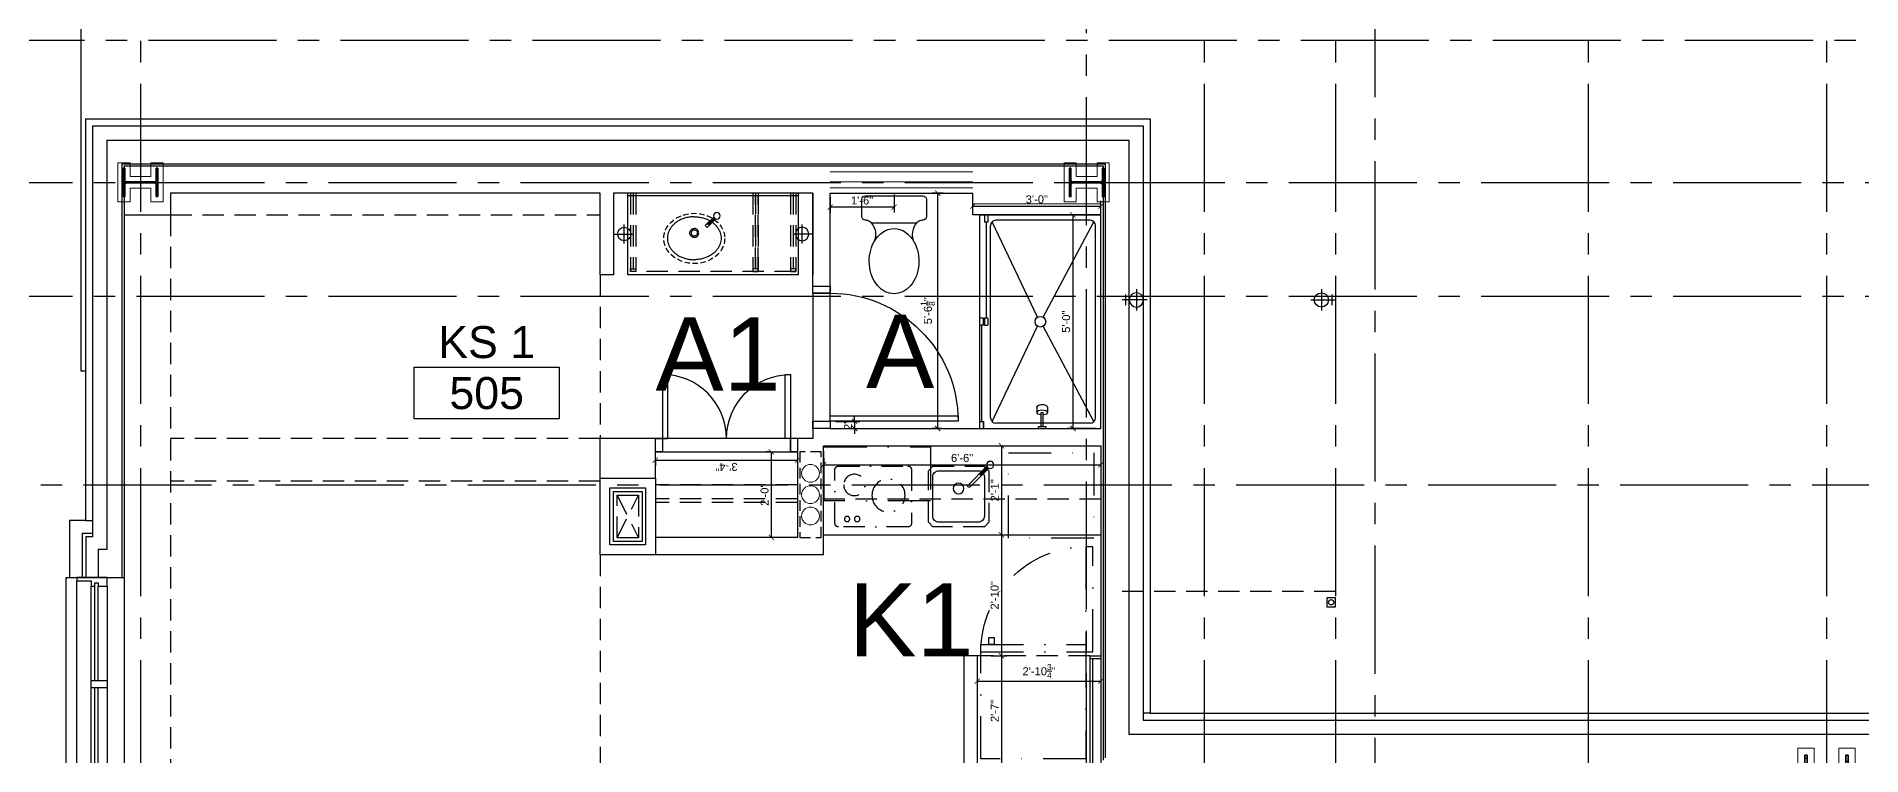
# Model space of a CAD drawing. Header units: inches. Extents: x 30000 to 34048, y 0 to 3165.
# Drawn here: x 30323 to 30836, y 1455 to 1657 of the extents above; entities that cross this region are included whole.
import ezdxf
from ezdxf.enums import TextEntityAlignment as Align

# ---------------------------------------------------------------- set-up
doc = ezdxf.new("R2010")
doc.units = ezdxf.units.IN
doc.header["$LTSCALE"] = 48
doc.header["$MEASUREMENT"] = 0
for name, pattern in [('CENTER2', [1.125, 0.75, -0.125, 0.125, -0.125]), ('DASHDOT2', [0.5, 0.25, -0.125, 0, -0.125]), ('HIDDEN', [0.375, 0.25, -0.125]), ('HIDDEN2', [0.1875, 0.125, -0.0625])]:
    doc.linetypes.add(name, pattern=pattern)
for name, color, linetype in [('_0_Objects', 8, 'Continuous'), ('A-Door', 8, 'Continuous'), ('A-Door-Head', 8, 'Continuous'), ('A-Eqpm', 8, 'Continuous'), ('A-Eqpm-NIC', 8, 'DASHDOT2'), ('A-Flor-Case', 8, 'Continuous'), ('A-Flor-Case-Hidden', 8, 'HIDDEN2'), ('A-Flor-Outline', 8, 'Continuous'), ('A-Flor-Ovhd', 8, 'HIDDEN2'), ('A-Flor-Pfix', 8, 'Continuous'), ('A-Flor-Soffit', 8, 'HIDDEN2'), ('A-Flor-Wall Mtd Fixture', 8, 'Continuous'), ('A-Glaz', 8, 'Continuous'), ('A-Glaz-Sill', 8, 'Continuous'), ('A-Grid(3-32)', 8, 'CENTER2'), ('A-HVAC', 8, 'HIDDEN2'), ('A-Roof-Below', 8, 'Continuous'), ('A-Tag-Rm(3-32)', 8, 'Continuous'), ('A-Wall-Full', 8, 'Continuous'), ('A-Wall-Hatch', 8, 'Continuous')]:
    doc.layers.add(name, color=color, linetype=linetype)
for name, color, linetype, lineweight in [('A-Detl-Hatch', 8, 'Continuous', 18), ('S-Detl-Hatch', 8, 'Continuous', 18), ('S-Detl-Wide', 8, 'Continuous', 35)]:
    doc.layers.add(name, color=color, linetype=linetype, lineweight=lineweight)
doc.layers.add('G-Anno-Nplt', color=8, linetype='Continuous', lineweight=18, plot=False)
doc.layers.add('G-Anno-View', color=8, linetype='Continuous', lineweight=18, plot=False)
doc.styles.add('G1DIM', font='arial.ttf')
doc.styles.get("Standard").update_dxf_attribs({"font": 'arial.ttf'})
doc.dimstyles.new('Aec-Arch-I-96', dxfattribs={"dimscale": 96, "dimtxt": 0.09375, "dimasz": 0.0625, "dimexe": 0.0625, "dimexo": 0.0625, "dimgap": 0.03125, "dimtad": 1, "dimdec": 3, "dimzin": 3, "dimdsep": 46, "dimlunit": 4, "dimtxsty": 'G1DIM', "dimblk": 'ARCHTICK', "dimcen": 0.09375, "dimclrd": 256, "dimclre": 256, "dimclrt": 256, "dimazin": 2, "dimtfac": 0.75, "dimtdec": 3, "dimtix": 1, "dimtmove": 2, "dimatfit": 2, "dimldrblk": 'OPEN90', "dimfxl": 0.0625, "dimtolj": 1, "dimtzin": 0, "dimarcsym": 0})

# ---------------------------------------------------------------- blocks, each defined once
blk = doc.blocks.new('EXTERIOR WINDOW')
at = {"layer": 'A-Glaz'}
for p, q in [((3829.83, -10349.67), (3856.33, -10349.67)), ((3829.83, -10350.67), (3856.33, -10350.67)), ((3829.83, -10351.67), (3884.83, -10351.67)), ((3858.33, -10349.67), (3884.83, -10349.67)), ((3858.33, -10350.67), (3884.83, -10350.67))]:
    blk.add_line(p, q, dxfattribs=at)
for points in [[(3829.83, -10349.67), (3829.83, -10347.17), (3827.33, -10347.17), (3827.33, -10355.67), (3828.33, -10355.67), (3828.33, -10351.67), (3829.83, -10351.67), (3829.83, -10350.67), (3828.83, -10350.67), (3828.83, -10349.67), (3829.83, -10349.67)], [(3884.83, -10349.67), (3884.83, -10347.17), (3887.33, -10347.17), (3887.33, -10355.67), (3886.33, -10355.67), (3886.33, -10351.67), (3884.83, -10351.67), (3884.83, -10350.67), (3885.83, -10350.67), (3885.83, -10349.67), (3884.83, -10349.67)]]:
    blk.add_lwpolyline(points, dxfattribs=at)
blk.add_lwpolyline([(3858.33, -10347.17), (3856.33, -10347.17), (3856.33, -10351.67), (3858.33, -10351.67)], close=True, dxfattribs=at)
at = {"layer": 'A-Glaz-Sill'}
for p, q in [((3887.33, -10342.42), (3827.33, -10342.42)), ((3884.83, -10347.17), (3829.83, -10347.17)), ((3828.33, -10355.67), (3886.33, -10355.67))]:
    blk.add_line(p, q, dxfattribs=at)
blk.add_lwpolyline([(3827.33, -10355.67), (3827.33, -10358.67), (3887.33, -10358.67), (3887.33, -10355.67)], dxfattribs=at)
blk = doc.blocks.new('5th FLOOR CORE & SHELL')
at = {"layer": 'A-Roof-Below'}
blk.add_lwpolyline([(8321, -14478.75), (8319.87, -14478.75), (8319.87, -14122.13), (8689.5, -14122.13), (8689.5, -14352.12), (8965.12, -14352.12), (8965.12, -14574.87)], dxfattribs=at)
at = {"layer": 'A-Wall-Full'}
for p, q in [((8321, -14407.88), (8321, -14520.75)), ((8321, -14407.88), (8620.38, -14407.88)), ((8620.38, -14407.88), (8620.38, -14574.87)), ((8331.87, -14421.13), (8331.87, -14536.75)), ((8331.87, -14421.13), (8607.13, -14421.13)), ((8607.13, -14421.13), (8607.13, -14588.12)), ((8316.5, -14520.75), (8316.5, -14536.75)), ((8321, -14520.75), (8316.5, -14520.75)), ((8316.5, -14536.75), (8331.87, -14536.75)), ((8620.38, -14574.87), (9005.12, -14574.87))]:
    blk.add_line(p, q, dxfattribs=at)
at = {"layer": 'A-Wall-Hatch'}
for p, q in [((8323, -14409.88), (8323, -14525.38)), ((8323, -14409.88), (8618.38, -14409.88)), ((8618.38, -14409.88), (8618.38, -14576.87)), ((8327, -14413.88), (8327, -14528.88)), ((8327, -14413.88), (8614.38, -14413.88)), ((8614.38, -14413.88), (8614.38, -14580.87)), ((8331.25, -14420.5), (8331.25, -14536.75)), ((8331.25, -14420.5), (8607.75, -14420.5)), ((8607.75, -14420.5), (8607.75, -14587.5)), ((8320.12, -14524.38), (8320.12, -14536.75)), ((8323, -14524.38), (8320.12, -14524.38)), ((8321, -14520.75), (8323.02, -14520.75)), ((8321.12, -14525.38), (8321.12, -14536.75)), ((8323, -14525.38), (8321.12, -14525.38)), ((8324.62, -14528.88), (8324.62, -14536.75)), ((8327, -14528.88), (8324.62, -14528.88)), ((8620.38, -14574.87), (8618.38, -14574.87)), ((9005.12, -14580.87), (8614.38, -14580.87)), ((8618.38, -14576.87), (9005.12, -14576.87))]:
    blk.add_line(p, q, dxfattribs=at)
at = {"xscale": -1, "rotation": 270}
blk.add_blockref('EXTERIOR WINDOW', (18674.3, -18424.08), dxfattribs=at)
blk = doc.blocks.new('*U9')
at = {"layer": 'A-Detl-Hatch'}
h = blk.add_hatch(dxfattribs=at)
h.set_pattern_fill('ANSI32', color=256, scale=6, style=0)
h.set_pattern_definition([(45, (0, -4.865), (-1.591, 1.591), []), (45, (1.0607, -4.865), (-1.591, 1.591), [])])
edge = h.paths.add_edge_path()
edge.add_line((3.98, -9.73), (3.98, -9.295))
edge.add_line((3.98, -9.295), (0.645, -9.295))
edge.add_arc((0.645, -8.795), 0.5, 180, 270, ccw=False)
edge.add_line((0.145, -8.795), (0.145, -0.935))
edge.add_arc((0.645, -0.935), 0.5, 90, 180, ccw=False)
edge.add_line((0.645, -0.435), (3.98, -0.435))
edge.add_line((3.98, -0.435), (3.98, 0))
edge.add_line((3.98, 0), (-3.98, 0))
edge.add_line((-3.98, 0), (-3.98, -0.435))
edge.add_line((-3.98, -0.435), (-0.645, -0.435))
edge.add_arc((-0.645, -0.935), 0.5, 0, 90, ccw=False)
edge.add_line((-0.145, -0.935), (-0.145, -8.795))
edge.add_arc((-0.645, -8.795), 0.5, -90, 0, ccw=False)
edge.add_line((-0.645, -9.295), (-3.98, -9.295))
edge.add_line((-3.98, -9.295), (-3.98, -9.73))
edge.add_line((-3.98, -9.73), (3.98, -9.73))
at = {"linetype": 'ByBlock'}
blk.add_lwpolyline([(3.98, -9.73), (3.98, -9.295), (0.645, -9.295, -0.4142136), (0.145, -8.795), (0.145, -0.935, -0.4142136), (0.645, -0.435), (3.98, -0.435), (3.98, 0), (-3.98, 0), (-3.98, -0.435), (-0.645, -0.435, -0.4142136), (-0.145, -0.935), (-0.145, -8.795, -0.4142136), (-0.645, -9.295), (-3.98, -9.295), (-3.98, -9.73)], format="xyb", close=True, dxfattribs=at)
blk = doc.blocks.new('W10X33')
at = {"layer": 'S-Detl-Hatch'}
blk.add_lwpolyline([(13773.28, -7309.78), (13773.28, -7306.34), (13769.45, -7306.34), (13769.45, -7300.48), (13773.28, -7300.48), (13773.28, -7297.05), (13762.32, -7297.05), (13762.32, -7300.48), (13766.16, -7300.48), (13766.16, -7306.34), (13762.32, -7306.34), (13762.32, -7309.78)], close=True, dxfattribs=at)
at = {"layer": 'S-Detl-Wide'}
blk.add_blockref('*U9', (13767.8, -7298.55), dxfattribs=at)
blk = doc.blocks.new('*U10')
at = {"layer": 'A-Detl-Hatch'}
h = blk.add_hatch(dxfattribs=at)
h.set_pattern_fill('ANSI32', color=256, scale=6, style=0)
h.set_pattern_definition([(45, (0, -6.06), (-1.591, 1.591), []), (45, (1.0607, -6.06), (-1.591, 1.591), [])])
edge = h.paths.add_edge_path()
edge.add_line((6, -12.12), (6, -11.515))
edge.add_line((6, -11.515), (0.795, -11.515))
edge.add_arc((0.795, -10.915), 0.6, 180, 270, ccw=False)
edge.add_line((0.195, -10.915), (0.195, -1.205))
edge.add_arc((0.795, -1.205), 0.6, 90, 180, ccw=False)
edge.add_line((0.795, -0.605), (6, -0.605))
edge.add_line((6, -0.605), (6, 0))
edge.add_line((6, 0), (-6, 0))
edge.add_line((-6, 0), (-6, -0.605))
edge.add_line((-6, -0.605), (-0.795, -0.605))
edge.add_arc((-0.795, -1.205), 0.6, 0, 90, ccw=False)
edge.add_line((-0.195, -1.205), (-0.195, -10.915))
edge.add_arc((-0.795, -10.915), 0.6, 270, 360, ccw=False)
edge.add_line((-0.795, -11.515), (-6, -11.515))
edge.add_line((-6, -11.515), (-6, -12.12))
edge.add_line((-6, -12.12), (6, -12.12))
at = {"linetype": 'ByBlock'}
blk.add_lwpolyline([(6, -12.12), (6, -11.515), (0.795, -11.515, -0.4142136), (0.195, -10.915), (0.195, -1.205, -0.4142136), (0.795, -0.605), (6, -0.605), (6, 0), (-6, 0), (-6, -0.605), (-0.795, -0.605, -0.4142136), (-0.195, -1.205), (-0.195, -10.915, -0.4142136), (-0.795, -11.515), (-6, -11.515), (-6, -12.12)], format="xyb", close=True, dxfattribs=at)
blk = doc.blocks.new('W12X65')
at = {"layer": 'S-Detl-Hatch'}
blk.add_lwpolyline([(13860.59, -7310.28), (13860.59, -7305.67), (13854.79, -7305.67), (13854.79, -7298.76), (13860.59, -7298.76), (13860.59, -7294.16), (13844.59, -7294.16), (13844.59, -7298.76), (13850.4, -7298.76), (13850.4, -7305.67), (13844.59, -7305.67), (13844.59, -7310.28)], close=True, dxfattribs=at)
at = {"layer": 'S-Detl-Wide'}
blk.add_blockref('*U10', (13852.59, -7296.16), dxfattribs=at)
blk = doc.blocks.new('5TH FLOOR - STRUCTURAL GRID')
at = {"layer": 'A-Grid(3-32)'}
for p, q in [((8336.5, -13426.01), (8336.5, -15409.77)), ((8602.5, -15409.77), (8602.5, -13426.01)), ((8635.5, -13426.01), (8635.5, -15409.77)), ((8672.5, -13426.01), (8672.5, -15409.77)), ((8743.5, -13426.01), (8743.5, -15409.77)), ((8810.5, -13426.01), (8810.5, -15409.77)), ((8683.5, -13447.81), (8683.5, -15387.97)), ((8122.72, -14385.75), (11876.28, -14385.75)), ((8119.38, -14425.75), (11879.61, -14425.75)), ((8119.38, -14457.75), (11879.61, -14457.75)), ((8104.5, -14510.75), (11894.5, -14510.75))]:
    blk.add_line(p, q, dxfattribs=at)
at = {"rotation": 90}
for name, p in [('W10X33', (1033.09, -28193.55)), ('W10X33', (1299.09, -28193.55)), ('W12X65', (1508.28, -28445.34))]:
    blk.add_blockref(name, p, dxfattribs=at)
blk = doc.blocks.new('Rm Tag')
blk.add_lwpolyline([(-0.2124, 0.0759), (0.2124, 0.0759), (0.2124, -0.0759), (-0.2124, -0.0759)], close=True)
for p in [(0, 0.2858), (0, 0.1493), (0, 0)]:
    blk.add_attdef('XXX', text='', height=0.0938).set_placement(p, align=Align.MIDDLE_CENTER)
blk = doc.blocks.new('Plumbing Chase')
at = {"layer": 'A-Flor-Outline', "linetype": 'HIDDEN2', "ltscale": 0.5}
blk.add_lwpolyline([(0.625, 0), (6.625, 0), (6.625, 24), (0.625, 24)], close=True, dxfattribs=at)
at = {"layer": 'G-Anno-Nplt'}
for centre in [(3.625, 18), (3.625, 12), (3.625, 6)]:
    blk.add_circle(centre, 2.5, dxfattribs=at)
blk = doc.blocks.new('18in door')
blk.add_lwpolyline([(0, 0), (1.5, 0), (1.5, 18), (0, 18)], close=True)
blk.add_arc((0, 0), 18, 0, 90)
blk = doc.blocks.new('Single 12x6 HVAC Shaft')
at = {"layer": 'A-Flor-Outline'}
blk.add_lwpolyline([(3.75, 17.75), (11.75, 17.75), (11.75, 3.75), (3.75, 3.75)], close=True, dxfattribs=at)
at = {"layer": 'A-HVAC'}
for p, q in [((4.75, 16.75), (10.75, 4.75)), ((4.75, 4.75), (10.75, 16.75))]:
    blk.add_line(p, q, dxfattribs=at)
blk.add_lwpolyline([(4.75, 16.75), (10.75, 16.75), (10.75, 4.75), (4.75, 4.75)], close=True, dxfattribs=at)
at = {"layer": 'A-Wall-Full'}
for points in [[(0, 21.5), (15.5, 21.5), (15.5, 0), (0, 0)], [(2.75, 18.75), (12.75, 18.75), (12.75, 2.75), (2.75, 2.75)]]:
    blk.add_lwpolyline(points, close=True, dxfattribs=at)
blk = doc.blocks.new('wall sconce')
for p, q in [((-1, 0), (4.625, 0)), ((2, -2.625), (2, 2.625))]:
    blk.add_line(p, q)
blk.add_circle((2, 0), 1.875)
blk = doc.blocks.new('sink1915rear')
for p, q in [((-6, -4.54), (-3.61, -6.94)), ((-5.78, -4.41), (-3.96, -6.23)), ((-5.6, -4.24), (-3.78, -6.05)), ((-5.47, -4.01), (-3.08, -6.41)), ((-3.96, -6.23), (-3.78, -6.05)), ((-3.61, -6.94), (-3.08, -6.41))]:
    blk.add_line(p, q)
blk.add_circle((-6.35, -3.67), 0.938)
for points, knots in [([(0, -3.91), (-0.41, -3.93), (-1.23, -3.96), (-2.41, -4.2), (-3.48, -4.57), (-4.13, -4.89), (-4.43, -5.06)], [0, 0, 0, 0, 1.238365, 2.448444, 3.606048, 4.621257, 4.621257, 4.621257, 4.621257]), ([(-5.07, -5.48), (-5.16, -5.54), (-5.5, -5.8), (-6.03, -6.29), (-6.6, -6.99), (-7.03, -7.71), (-7.32, -8.45), (-7.5, -9.2), (-7.56, -9.95), (-7.5, -10.7), (-7.32, -11.45), (-7.03, -12.19), (-6.6, -12.91), (-6.03, -13.61), (-5.33, -14.26), (-4.48, -14.84), (-3.5, -15.33), (-2.41, -15.7), (-1.23, -15.95), (-0.41, -15.98), (0, -15.99)], [5.387657, 5.387657, 5.387657, 5.387657, 5.72094, 6.671915, 7.55893, 8.391939, 9.182354, 9.943851, 10.690053, 11.436458, 12.198524, 12.989815, 13.823917, 14.712127, 15.664288, 16.687236, 17.780855, 18.938437, 20.147416, 21.38303, 21.38303, 21.38303, 21.38303])]:
    blk.add_open_spline(points, degree=3, knots=knots)
for points in [[(0, -3.91), (1.24, -3.99), (2.42, -4.23), (3.52, -4.61), (4.49, -5.1), (5.33, -5.68), (6.03, -6.32), (6.59, -7.01), (7.01, -7.73), (7.31, -8.46), (7.48, -9.21), (7.54, -9.95), (7.48, -10.69), (7.31, -11.44), (7.01, -12.17), (6.59, -12.89), (6.03, -13.58), (5.33, -14.22), (4.49, -14.81), (3.51, -15.3), (2.42, -15.67), (1.23, -15.91), (0, -15.99)], [(0, -9.7), (-0.48, -9.61), (-0.88, -9.34), (-1.15, -8.93), (-1.25, -8.45), (-1.15, -7.97), (-0.88, -7.57), (-0.48, -7.3), (0, -7.2)], [(0, -7.58), (-0.33, -7.64), (-0.62, -7.83), (-0.81, -8.12), (-0.87, -8.45), (-0.81, -8.79), (-0.62, -9.07), (-0.33, -9.26), (0, -9.33)], [(0, -9.7), (0.48, -9.61), (0.88, -9.34), (1.15, -8.93), (1.25, -8.45), (1.15, -7.97), (0.88, -7.57), (0.48, -7.3), (0, -7.2)], [(0, -7.58), (0.33, -7.64), (0.62, -7.83), (0.81, -8.12), (0.88, -8.45), (0.81, -8.79), (0.62, -9.07), (0.33, -9.26), (0, -9.33)]]:
    blk.add_spline(points, degree=3)
at = {"layer": 'A-Flor-Case-Hidden', "linetype": 'HIDDEN2', "ltscale": 0.25, "extrusion": (0, 0, -1)}
blk.add_ellipse((0, -10.01), major_axis=(-8.56, 0), ratio=0.824818, dxfattribs=at)
blk = doc.blocks.new('41in Std Vanity')
at = {"layer": 'A-Flor-Case'}
for p, q in [((23, 52), (0, 52)), ((0.75, 4), (0.75, 52)), ((23, 4), (23, 52)), ((23, 4), (0, 4))]:
    blk.add_line(p, q, dxfattribs=at)
at = {"layer": 'A-Flor-Case-Hidden'}
for p, q in [((0, 51.25), (22, 51.25)), ((0, 50.5), (21.25, 50.5)), ((0, 49.75), (21.25, 49.75)), ((22, 4.75), (22, 51.125)), ((0, 16.875), (21.25, 16.875)), ((0, 16.125), (21.25, 16.125)), ((21.25, 16.125), (0.75, 16.125)), ((0, 15.375), (22, 15.375)), ((21.25, 15.375), (0.75, 15.375)), ((0, 6.25), (21.25, 6.25)), ((0, 5.5), (21.25, 5.5)), ((0, 4.75), (22, 4.75))]:
    blk.add_line(p, q, dxfattribs=at)
for points in [[(21.25, 49.75), (22, 49.75), (22, 51.25), (21.25, 51.25)], [(21.25, 16.875), (22, 16.875), (22, 15.375), (21.25, 15.375)], [(21.25, 6.25), (22, 6.25), (22, 4.75), (21.25, 4.75)]]:
    blk.add_lwpolyline(points, close=True, dxfattribs=at)
at = {"layer": 'A-Wall-Full'}
for p, q in [((0, 0), (0, 56)), ((0, 56), (23, 56)), ((23, 0), (0, 0))]:
    blk.add_line(p, q, dxfattribs=at)
at = {"layer": 'A-Flor-Pfix', "rotation": 90}
blk.add_blockref('sink1915rear', (2.736, 33.312), dxfattribs=at)
at = {"layer": 'A-Flor-Wall Mtd Fixture', "xscale": -1, "rotation": 90}
blk.add_blockref('wall sconce', (11.5, 55), dxfattribs=at)
at = {"layer": 'A-Flor-Wall Mtd Fixture', "rotation": 90}
blk.add_blockref('wall sconce', (11.5, 1), dxfattribs=at)
blk = doc.blocks.new('_ArchTick')
at = {"linetype": 'ByBlock', "const_width": 0.15}
blk.add_lwpolyline([(-0.5, -0.5), (0.5, 0.5)], dxfattribs=at)
blk = doc.blocks.new('*D116')
at = {"layer": 'Defpoints', "transparency": 16777216}
for p in [(-44.25, -73.66), (-4.25, -73.66), (-4.25, -75.03)]:
    blk.add_point(p, dxfattribs=at)
at = {"layer": 'G-Anno-Nplt', "lineweight": -2, "transparency": 16777216}
for p, q in [((-44.25, -75.03), (-4.25, -75.03)), ((-44.25, -75.16), (-44.25, -76.53)), ((-4.25, -75.16), (-4.25, -76.53))]:
    blk.add_line(p, q, dxfattribs=at)
at = {"layer": 'G-Anno-Nplt', "lineweight": -2, "transparency": 16777216, "xscale": 1.5, "yscale": 1.5, "zscale": 1.5, "rotation": 180}
blk.add_blockref('_ArchTick', (-44.25, -75.03), dxfattribs=at)
at = {"layer": 'G-Anno-Nplt', "lineweight": -2, "transparency": 16777216, "xscale": 1.5, "yscale": 1.5, "zscale": 1.5}
blk.add_blockref('_ArchTick', (-4.25, -75.03), dxfattribs=at)
at = {"layer": 'G-Anno-Nplt', "transparency": 16777216, "insert": (-24.25, -76.93), "char_height": 2.25, "attachment_point": 5, "rotation": 180, "style": 'G1DIM'}
blk.add_mtext('\\A1;3\'-4"', dxfattribs=at)
blk = doc.blocks.new('_Open90')
at = {"linetype": 'ByBlock', "lineweight": -2}
for p, q in [((0, 0), (-1, 0)), ((-0.5, 0.5), (0, 0)), ((0, 0), (-0.5, -0.5))]:
    blk.add_line(p, q, dxfattribs=at)
blk = doc.blocks.new('*D117')
at = {"layer": 'Defpoints', "transparency": 16777216}
for p in [(-11.64, -72.75), (-10.4, -72.75), (-10.4, -96.75)]:
    blk.add_point(p, dxfattribs=at)
at = {"layer": 'G-Anno-Nplt', "lineweight": -2, "transparency": 16777216}
for p, q in [((-11.9, -72.75), (-13.14, -72.75)), ((-11.64, -96.75), (-11.64, -72.75)), ((-11.9, -96.75), (-13.14, -96.75))]:
    blk.add_line(p, q, dxfattribs=at)
at = {"layer": 'G-Anno-Nplt', "lineweight": -2, "transparency": 16777216, "xscale": 1.5, "yscale": 1.5, "zscale": 1.5}
for p, rotation in [((-11.64, -72.75), 90), ((-11.64, -96.75), 270)]:
    blk.add_blockref('_ArchTick', p, dxfattribs=dict(at, rotation=rotation))
at = {"layer": 'G-Anno-Nplt', "transparency": 16777216, "insert": (-13.54, -84.75), "char_height": 2.25, "attachment_point": 5, "rotation": 90, "style": 'G1DIM'}
blk.add_mtext('\\A1;2\'-0"', dxfattribs=at)
blk = doc.blocks.new('*D88')
at = {"layer": 'Defpoints', "transparency": 16777216}
for p in [(-78, -4.88), (0, -4.88), (0, -10.2)]:
    blk.add_point(p, dxfattribs=at)
at = {"layer": 'G-Anno-Nplt', "lineweight": -2, "transparency": 16777216}
for p, q in [((-78, -6.38), (-78, -11.7)), ((-78, -10.2), (0, -10.2)), ((0, -6.38), (0, -11.7))]:
    blk.add_line(p, q, dxfattribs=at)
at = {"layer": 'G-Anno-Nplt', "lineweight": -2, "transparency": 16777216, "xscale": 1.5, "yscale": 1.5, "zscale": 1.5, "rotation": 180}
blk.add_blockref('_ArchTick', (-78, -10.2), dxfattribs=at)
at = {"layer": 'G-Anno-Nplt', "lineweight": -2, "transparency": 16777216, "xscale": 1.5, "yscale": 1.5, "zscale": 1.5}
blk.add_blockref('_ArchTick', (0, -10.2), dxfattribs=at)
at = {"layer": 'G-Anno-Nplt', "transparency": 16777216, "insert": (-39, -8.3), "char_height": 2.25, "attachment_point": 5, "style": 'G1DIM'}
blk.add_mtext('\\A1;6\'-6"', dxfattribs=at)
blk = doc.blocks.new('*D89')
at = {"layer": 'Defpoints', "transparency": 16777216}
for p in [(-32.79, -4.88), (-32.79, -29.88), (-27.96, -29.88)]:
    blk.add_point(p, dxfattribs=at)
at = {"layer": 'G-Anno-Nplt', "lineweight": -2, "transparency": 16777216}
for p, q in [((-31.29, -4.88), (-26.46, -4.88)), ((-27.96, -4.88), (-27.96, -29.88)), ((-31.29, -29.88), (-26.46, -29.88))]:
    blk.add_line(p, q, dxfattribs=at)
at = {"layer": 'G-Anno-Nplt', "lineweight": -2, "transparency": 16777216, "xscale": 1.5, "yscale": 1.5, "zscale": 1.5}
for p, rotation in [((-27.96, -4.88), 90), ((-27.96, -29.88), 270)]:
    blk.add_blockref('_ArchTick', p, dxfattribs=dict(at, rotation=rotation))
at = {"layer": 'G-Anno-Nplt', "transparency": 16777216, "insert": (-29.84, -17.38), "char_height": 2.25, "attachment_point": 5, "rotation": 90, "style": 'G1DIM'}
blk.add_mtext('\\A1;2\'-1"', dxfattribs=at)
blk = doc.blocks.new('*D90')
at = {"layer": 'Defpoints', "transparency": 16777216}
for p in [(-32.32, -29.88), (-32.32, -63.88), (-27.96, -63.88)]:
    blk.add_point(p, dxfattribs=at)
at = {"layer": 'G-Anno-Nplt', "lineweight": -2, "transparency": 16777216}
for p, q in [((-30.82, -29.88), (-26.46, -29.88)), ((-27.96, -29.88), (-27.96, -63.88)), ((-30.82, -63.88), (-26.46, -63.88))]:
    blk.add_line(p, q, dxfattribs=at)
at = {"layer": 'G-Anno-Nplt', "lineweight": -2, "transparency": 16777216, "xscale": 1.5, "yscale": 1.5, "zscale": 1.5}
for p, rotation in [((-27.96, -29.88), 90), ((-27.96, -63.88), 270)]:
    blk.add_blockref('_ArchTick', p, dxfattribs=dict(at, rotation=rotation))
at = {"layer": 'G-Anno-Nplt', "transparency": 16777216, "insert": (-29.86, -46.88), "char_height": 2.25, "attachment_point": 5, "rotation": 90, "style": 'G1DIM'}
blk.add_mtext('\\A1;2\'-10"', dxfattribs=at)
blk = doc.blocks.new('*D91')
at = {"layer": 'Defpoints', "transparency": 16777216}
for p in [(-32.25, -63.88), (-32.25, -94.88), (-27.96, -94.88)]:
    blk.add_point(p, dxfattribs=at)
at = {"layer": 'G-Anno-Nplt', "lineweight": -2, "transparency": 16777216}
for p, q in [((-30.75, -63.88), (-26.46, -63.88)), ((-27.96, -63.88), (-27.96, -94.88)), ((-30.75, -94.88), (-26.46, -94.88))]:
    blk.add_line(p, q, dxfattribs=at)
at = {"layer": 'G-Anno-Nplt', "lineweight": -2, "transparency": 16777216, "xscale": 1.5, "yscale": 1.5, "zscale": 1.5}
for p, rotation in [((-27.96, -63.88), 90), ((-27.96, -94.88), 270)]:
    blk.add_blockref('_ArchTick', p, dxfattribs=dict(at, rotation=rotation))
at = {"layer": 'G-Anno-Nplt', "transparency": 16777216, "insert": (-29.84, -79.38), "char_height": 2.25, "attachment_point": 5, "rotation": 90, "style": 'G1DIM'}
blk.add_mtext('\\A1;2\'-7"', dxfattribs=at)
blk = doc.blocks.new('*D92')
at = {"layer": 'Defpoints', "transparency": 16777216}
for p in [(-34.75, -69.46), (0, -69.46), (0, -70.99)]:
    blk.add_point(p, dxfattribs=at)
at = {"layer": 'G-Anno-Nplt', "lineweight": -2, "transparency": 16777216}
for p, q in [((-34.75, -70.96), (-34.75, -72.49)), ((-34.75, -70.99), (0, -70.99)), ((0, -70.96), (0, -72.49))]:
    blk.add_line(p, q, dxfattribs=at)
at = {"layer": 'G-Anno-Nplt', "lineweight": -2, "transparency": 16777216, "xscale": 1.5, "yscale": 1.5, "zscale": 1.5, "rotation": 180}
blk.add_blockref('_ArchTick', (-34.75, -70.99), dxfattribs=at)
at = {"layer": 'G-Anno-Nplt', "lineweight": -2, "transparency": 16777216, "xscale": 1.5, "yscale": 1.5, "zscale": 1.5}
blk.add_blockref('_ArchTick', (0, -70.99), dxfattribs=at)
at = {"layer": 'G-Anno-Nplt', "transparency": 16777216, "insert": (-17.37, -68.23), "char_height": 2.25, "attachment_point": 5, "style": 'G1DIM'}
blk.add_mtext('\\A1;2\'-10{\\H0.750000x;\\S3/4;}"', dxfattribs=at)
blk = doc.blocks.new('refrigerator')
blk.add_line((-30.125, 0), (-30.125, -29.5))
for points in [[(-32.125, -29.5), (0, -29.5), (0, 0), (-32.125, 0)], [(-34.125, -3.75), (-32.125, -3.75), (-32.125, -2.25), (-34.125, -2.25)], [(-59.625, -31.5), (-59.625, -29.5), (-30.125, -29.5), (-30.125, -31.5)]]:
    blk.add_lwpolyline(points, close=True)
blk.add_arc((-30.125, -29.5), 29.5, 90, 183.88744)
blk = doc.blocks.new('kitchen faucet')
for p, q in [((0.93, 0.38), (8.38, 0.38)), ((1, 0.12), (4, 0.12)), ((4, -0.12), (4, 0.12)), ((0.93, -0.38), (8.38, -0.38)), ((1, -0.12), (4, -0.12))]:
    blk.add_line(p, q)
blk.add_circle((0, 0), 1)
blk.add_arc((8.38, 0), 0.375, 270, 90)
blk = doc.blocks.new('kitchen sink')
blk.add_lwpolyline([(-14.94, -6.97, 0.143329), (-14, -7.25), (-3, -7.25, 0.414214), (-1.25, -5.5), (-1.25, 5.5, 0.414214), (-3, 7.25), (-14, 7.25, 0.414214), (-15.75, 5.5), (-15.75, -5.5, 0.143329), (-15.47, -6.44, 0.143329)], format="xyb")
blk.add_circle((-10.75, 0), 1.5)
at = {"layer": 'A-Flor-Case-Hidden'}
for p, q in [((-15.75, 8.5), (-17, 7.25)), ((-1.25, 8.5), (0, 7.25)), ((-16.64, -7.61), (-17, -7.25)), ((-15.75, -8.5), (-16.11, -8.14)), ((-1.25, -8.5), (0, -7.25))]:
    blk.add_line(p, q, dxfattribs=at)
for points in [[(-17, 7.25), (-17, -7.25)], [(-1.25, 8.5), (-15.75, 8.5)], [(0, -7.25), (0, 7.25)], [(-15.75, -8.5), (-1.25, -8.5)]]:
    blk.add_lwpolyline(points, dxfattribs=at)
at = {"rotation": 45.00000000000001}
blk.add_blockref('kitchen faucet', (-17.38, -8.88), dxfattribs=at)
blk = doc.blocks.new('cooktop')
at = {"ltscale": 0.5}
blk.add_lwpolyline([(-7.56, -21.5), (7.56, -21.5, 0.414214), (8.56, -20.5), (8.56, -1, 0.414214), (7.56, 0), (-7.56, 0, 0.414214), (-8.56, -1), (-8.56, -20.5, 0.414214)], format="xyb", close=True, dxfattribs=at)
for centre, radius in [((-3.27, -5.47), 3), ((6.32, -3.4), 0.75), ((6.32, -6.24), 0.75), ((-0.31, -15.05), 4.66)]:
    blk.add_circle(centre, radius, dxfattribs=at)
blk = doc.blocks.new('shower head')
for p, q in [((0.5, 0.25), (4.48, 0.25)), ((6.04, 1.5), (4.5, 1.5)), ((0.5, -0.25), (4.48, -0.25)), ((6.02, -1.5), (4.49, -1.5))]:
    blk.add_line(p, q)
blk.add_lwpolyline([(0, -1.12), (0.5, -1.12), (0.5, 1.12), (0, 1.12)], close=True)
at = {"extrusion": (0, 0, -1)}
for centre, start_param, end_param in [((4.5, 0), 4.878708, 10.826996), ((6.02, 0), 6.265998, 9.430839)]:
    blk.add_ellipse(centre, major_axis=(0, 1.5), ratio=0.483735, start_param=start_param, end_param=end_param, dxfattribs=at)
blk.add_open_spline([(4.48, 0.25), (4.49, 0.2), (4.49, 0.16), (4.49, 0.11), (4.5, 0.04), (4.5, -0.04), (4.49, -0.11), (4.49, -0.16), (4.49, -0.21), (4.48, -0.25)], degree=3, knots=[7.6339989, 7.6339989, 7.6339989, 7.6339989, 7.7552894, 7.7552894, 7.7552894, 7.9540134, 7.9540134, 7.9540134, 8.074038, 8.074038, 8.074038, 8.074038])
blk = doc.blocks.new('shower door')
at = {"layer": 'A-Flor-Case'}
for p, q in [((-31, -1), (-31, 0)), ((-29, 0), (-31, 0)), ((-29, -1), (-29, 0)), ((0, 0), (-2, 0)), ((-2, 0), (-2, -1)), ((-59.99, -1.26), (-57.99, -1.26)), ((-59.99, -2.26), (-57.99, -2.26)), ((-57.99, -2.26), (-57.99, -1.26)), ((-57.99, -1.76), (-31, -1.76)), ((-29, -1), (-31, -1)), ((-31, -1.26), (-29, -1.26)), ((-31, -2.26), (-31, -1.26)), ((-31, -2.26), (-29, -2.26)), ((-2, -0.5), (-29, -0.5)), ((-29, -1.26), (-29, -2.26)), ((0, -1), (-2, -1)), ((-2, -1), (0, -1))]:
    blk.add_line(p, q, dxfattribs=at)
blk = doc.blocks.new('30x34 shower')
at = {"layer": 'A-Flor-Pfix'}
for p, q in [((0, -34), (0, 0)), ((60, 0), (0, 0)), ((60, -34), (60, 0)), ((1.5, -3), (1.5, -29.5)), ((28.75, -16.18), (1.94, -1.94)), ((57, -1.5), (3, -1.5)), ((58.06, -1.94), (31.25, -16.18)), ((58.5, -3), (58.5, -29.5)), ((28.75, -17.82), (1.94, -30.56)), ((58.06, -30.56), (31.25, -17.82)), ((60, -34), (0, -34)), ((57, -31), (3, -31))]:
    blk.add_line(p, q, dxfattribs=at)
blk.add_circle((30, -17), 1.5, dxfattribs=at)
for centre, start, end in [((3, -3), 90, 180), ((57, -3), 0, 90), ((3, -29.5), 180, 270), ((57, -29.5), 270, 0)]:
    blk.add_arc(centre, 1.5, start, end, dxfattribs=at)
at = {"xscale": -1, "rotation": 179.9999999999999}
blk.add_blockref('shower door', (60, -34), dxfattribs=at)
at = {"layer": 'A-Flor-Pfix', "rotation": 180.0000000001253}
blk.add_blockref('shower head', (60, -16.5), dxfattribs=at)
blk = doc.blocks.new('36in door')
blk.add_lwpolyline([(-1.5, -36), (0, -36), (0, 0), (-1.5, 0)], close=True)
blk.add_arc((0, 0), 36, 180, 270)
blk = doc.blocks.new('Toiliet American Std Cadet Pro')
for p, q in [((0, 8.06), (0, -8.06)), ((5.84, 9.06), (1, 9.06)), ((6.84, 7.9), (6.84, 8.06)), ((7.53, 6.52), (7, 7.36)), ((7.69, -5.98), (7.69, 5.98)), ((1, -9.06), (5.84, -9.06)), ((6.84, -8.06), (6.84, -7.9)), ((7, -7.36), (7.53, -6.52))]:
    blk.add_line(p, q)
for centre, radius, start, end in [((1, 8.06), 1, 90, 180), ((5.84, 8.06), 1, 0, 90), ((7.84, 7.9), 1, 180, 212.4157), ((6.69, 5.98), 1, 0, 32.4157), ((10.89, 10.1), 4.91, 226.8784, 295.5831), ((1, -8.06), 1, 180, 270), ((5.84, -8.06), 1, 270, 0), ((7.84, -7.9), 1, 147.5844, 180), ((10.89, -10.1), 4.91, 64.417, 133.1217), ((6.69, -5.98), 1, 327.5844, 0)]:
    blk.add_arc(centre, radius, start, end)
for start_param, end_param in [(2.197169, 4.086017), (4.086017, 8.480354)]:
    blk.add_ellipse((18.39, 0), major_axis=(9.17, 0), ratio=0.762999, start_param=start_param, end_param=end_param)
blk = doc.blocks.new('*D77')
at = {"layer": 'Defpoints', "transparency": 16777216}
for p in [(-42.8, 6.14), (-45.88, -60), (-43.26, -60)]:
    blk.add_point(p, dxfattribs=at)
at = {"layer": 'G-Anno-Nplt', "lineweight": -2, "transparency": 16777216}
for p, q in [((-44.3, 6.14), (-47.38, 6.14)), ((-45.88, 6.14), (-45.88, -60)), ((-44.76, -60), (-47.38, -60))]:
    blk.add_line(p, q, dxfattribs=at)
at = {"layer": 'G-Anno-Nplt', "lineweight": -2, "transparency": 16777216, "xscale": 1.5, "yscale": 1.5, "zscale": 1.5}
for p, rotation in [((-45.88, 6.14), 90), ((-45.88, -60), 270)]:
    blk.add_blockref('_ArchTick', p, dxfattribs=dict(at, rotation=rotation))
at = {"layer": 'G-Anno-Nplt', "transparency": 16777216, "insert": (-48.63, -26.93), "char_height": 2.25, "attachment_point": 5, "rotation": 90, "style": 'G1DIM'}
blk.add_mtext('\\A1;5\'-6{\\H0.750000x;\\S1/8;}"', dxfattribs=at)
blk = doc.blocks.new('*D78')
at = {"layer": 'Defpoints', "transparency": 16777216}
for p in [(-36, 0), (0, 2.48), (0, -3.5)]:
    blk.add_point(p, dxfattribs=at)
at = {"layer": 'G-Anno-Nplt', "lineweight": -2, "transparency": 16777216}
for p, q in [((-36, 1.5), (-36, 3.98)), ((-36, 2.48), (0, 2.48)), ((0, -2), (0, 3.98))]:
    blk.add_line(p, q, dxfattribs=at)
at = {"layer": 'G-Anno-Nplt', "lineweight": -2, "transparency": 16777216, "xscale": 1.5, "yscale": 1.5, "zscale": 1.5, "rotation": 180}
blk.add_blockref('_ArchTick', (-36, 2.48), dxfattribs=at)
at = {"layer": 'G-Anno-Nplt', "lineweight": -2, "transparency": 16777216, "xscale": 1.5, "yscale": 1.5, "zscale": 1.5}
blk.add_blockref('_ArchTick', (0, 2.48), dxfattribs=at)
at = {"layer": 'G-Anno-Nplt', "transparency": 16777216, "insert": (-18, 4.38), "char_height": 2.25, "attachment_point": 5, "style": 'G1DIM'}
blk.add_mtext('\\A1;3\'-0"', dxfattribs=at)
blk = doc.blocks.new('*D106')
at = {"layer": 'Defpoints', "transparency": 16777216}
for p in [(-76.12, 6.5), (-58.12, 7.25), (-76.12, 2.15)]:
    blk.add_point(p, dxfattribs=at)
at = {"layer": 'G-Anno-Nplt', "lineweight": -2, "transparency": 16777216}
for p, q in [((-58.12, 5.75), (-58.12, 0.65)), ((-76.12, 5), (-76.12, 0.65)), ((-58.12, 2.15), (-76.12, 2.15))]:
    blk.add_line(p, q, dxfattribs=at)
at = {"layer": 'G-Anno-Nplt', "lineweight": -2, "transparency": 16777216, "xscale": 1.5, "yscale": 1.5, "zscale": 1.5, "rotation": 180}
blk.add_blockref('_ArchTick', (-76.12, 2.15), dxfattribs=at)
at = {"layer": 'G-Anno-Nplt', "lineweight": -2, "transparency": 16777216, "xscale": 1.5, "yscale": 1.5, "zscale": 1.5}
blk.add_blockref('_ArchTick', (-58.12, 2.15), dxfattribs=at)
at = {"layer": 'G-Anno-Nplt', "transparency": 16777216, "insert": (-67.12, 4.05), "char_height": 2.25, "attachment_point": 5, "style": 'G1DIM'}
blk.add_mtext('\\A1;1\'-6"', dxfattribs=at)
blk = doc.blocks.new('*D107')
at = {"layer": 'Defpoints', "transparency": 16777216}
for p in [(0, 0), (-7.85, -60), (0, -60)]:
    blk.add_point(p, dxfattribs=at)
at = {"layer": 'G-Anno-Nplt', "lineweight": -2, "transparency": 16777216}
for p, q in [((-1.5, 0), (-9.35, 0)), ((-7.85, 0), (-7.85, -60)), ((-1.5, -60), (-9.35, -60))]:
    blk.add_line(p, q, dxfattribs=at)
at = {"layer": 'G-Anno-Nplt', "lineweight": -2, "transparency": 16777216, "xscale": 1.5, "yscale": 1.5, "zscale": 1.5}
for p, rotation in [((-7.85, 0), 90), ((-7.85, -60), 270)]:
    blk.add_blockref('_ArchTick', p, dxfattribs=dict(at, rotation=rotation))
at = {"layer": 'G-Anno-Nplt', "transparency": 16777216, "insert": (-9.75, -30), "char_height": 2.25, "attachment_point": 5, "rotation": 90, "style": 'G1DIM'}
blk.add_mtext('\\A1;5\'-0"', dxfattribs=at)
blk = doc.blocks.new('*D108')
at = {"layer": 'Defpoints', "transparency": 16777216}
for p in [(-76.12, -58), (-76.12, -60), (-69.22, -60)]:
    blk.add_point(p, dxfattribs=at)
at = {"layer": 'G-Anno-Nplt', "lineweight": -2, "transparency": 16777216}
for p, q in [((-74.62, -58), (-67.72, -58)), ((-74.62, -60), (-67.72, -60)), ((-69.22, -58), (-69.22, -56.5)), ((-69.22, -58), (-69.22, -60)), ((-69.22, -60), (-69.22, -61.5))]:
    blk.add_line(p, q, dxfattribs=at)
at = {"layer": 'G-Anno-Nplt', "lineweight": -2, "transparency": 16777216, "xscale": 1.5, "yscale": 1.5, "zscale": 1.5}
for p, rotation in [((-69.22, -58), 270), ((-69.22, -60), 90)]:
    blk.add_blockref('_ArchTick', p, dxfattribs=dict(at, rotation=rotation))
at = {"layer": 'G-Anno-Nplt', "transparency": 16777216, "insert": (-71.1, -59), "char_height": 2.25, "attachment_point": 5, "rotation": 90, "style": 'G1DIM'}
blk.add_mtext('\\A1;2"', dxfattribs=at)
blk = doc.blocks.new('door sign light')
at = {"layer": 'A-Flor-Wall Mtd Fixture'}
blk.add_lwpolyline([(-1.25, -2.5), (1.25, -2.5), (1.25, 0), (-1.25, 0)], close=True, dxfattribs=at)
blk.add_circle((0, -1.25), 0.75, dxfattribs=at)
blk = doc.blocks.new('wall sconce typ')
for p, q in [((0, 7), (0, 0)), ((3, 4), (-3, 4)), ((-1.5, 1), (1.5, 1))]:
    blk.add_line(p, q)
blk.add_circle((0, 4), 2)
blk = doc.blocks.new('guest corridor ceiling layout')
at = {"layer": 'A-Flor-Soffit'}
blk.add_line((-3012, -685), (-3072, -685), dxfattribs=at)
blk.add_blockref('door sign light', (-3013.25, -686.75), dxfattribs=at)
at = {"layer": 'A-Flor-Wall Mtd Fixture', "xscale": -1, "rotation": 270}
blk.add_blockref('wall sconce typ', (-3072, -603.03), dxfattribs=at)
at = {"layer": 'A-Flor-Wall Mtd Fixture', "rotation": 90}
blk.add_blockref('wall sconce typ', (-3012, -603.03), dxfattribs=at)
blk = doc.blocks.new('Studio Vanity and Closet Typ')
at = {"layer": 'A-Door'}
for points in [[(-42.2386, -69), (-42.2386, -72.75), (-44.2386, -72.75), (-44.2386, -69)], [(-6.2386, -69), (-6.2386, -72.75), (-4.2386, -72.75), (-4.2386, -69)]]:
    blk.add_lwpolyline(points, close=True, dxfattribs=at)
at = {"layer": 'A-Door-Head'}
blk.add_lwpolyline([(-42.2386, -69), (-42.2386, -72.75), (-6.2386, -72.75), (-6.2386, -69)], close=True, dxfattribs=at)
at = {"layer": 'A-Flor-Ovhd'}
for p, q in [((-4.375, -81.955), (-44.25, -81.955)), ((-4.375, -85.955), (-44.25, -85.955)), ((-4.375, -86.955), (-44.25, -86.955))]:
    blk.add_line(p, q, dxfattribs=at)
at = {"layer": 'A-Flor-Soffit'}
blk.add_line((-59.75, -23), (-59.75, -69), dxfattribs=at)
at = {"layer": 'A-Wall-Full'}
for p, q in [((-56, 0), (-56, -23)), ((0, 0), (0, -23)), ((-56, -23), (-59.75, -23)), ((-42.25, -69), (-59.75, -69)), ((-59.75, -101.625), (-59.75, -69)), ((-42.25, -69), (-42.25, -72.75)), ((0, -69), (-6.25, -69)), ((-6.25, -69), (-6.25, -72.75)), ((-44.25, -80.125), (-44.25, -72.75)), ((-44.25, -72.75), (-42.25, -72.75)), ((-4.25, -72.75), (-6.25, -72.75)), ((-4.25, -72.75), (-4.25, -96.75)), ((-4.25, -96.75), (-44.25, -96.75)), ((3, -101.625), (-59.75, -101.625))]:
    blk.add_line(p, q, dxfattribs=at)
at = {"xscale": -1, "rotation": 90}
blk.add_blockref('41in Std Vanity', (0, 0), dxfattribs=at)
for name, p in [('Plumbing Chase', (-4.25, -96.75)), ('Single 12x6 HVAC Shaft', (-59.75, -101.625))]:
    blk.add_blockref(name, p)
at = {"layer": 'A-Door'}
blk.add_blockref('18in door', (-42.2386, -69), dxfattribs=at)
at = {"layer": 'A-Door', "xscale": -1}
blk.add_blockref('18in door', (-6.2386, -69), dxfattribs=at)
at = {"layer": 'G-Anno-View', "insert": (-44.2161, -34.9487), "char_height": 20.58111, "width": 161.68767, "attachment_point": 1, "style": 'G1DIM'}
blk.add_mtext('A1', dxfattribs=at)
at = {"layer": 'G-Anno-Nplt'}
dim = blk.add_linear_dim(base=(-4.25, -75.0334), p1=(-44.25, -73.6618), p2=(-4.25, -73.6618), dimstyle='Aec-Arch-I-96', override={"dimscale": 24, "dimsah": 1, "dimclrt": 256}, dxfattribs=at)
dim.commit()
dim.dimension.update_dxf_attribs({"geometry": '*D116', "text_midpoint": (-24.25, -76.933)})
dim = blk.add_linear_dim(base=(-11.64, -72.75), p1=(-10.398, -96.75), p2=(-10.398, -72.75), angle=90, dimstyle='Aec-Arch-I-96', override={"dimscale": 24, "dimsah": 1, "dimclrt": 256}, dxfattribs=at)
dim.commit()
dim.dimension.update_dxf_attribs({"geometry": '*D117', "text_midpoint": (-13.5388, -84.75)})
blk = doc.blocks.new('Studio Kitchen 1')
at = {"layer": 'A-Eqpm'}
for points in [[(-28.2486, -99.75), (-10.2486, -99.75), (-10.2486, -96.25), (-28.2486, -96.25)], [(-29.2486, -99.75), (-9.2486, -99.75), (-9.2486, -100.25), (-29.2486, -100.25)]]:
    blk.add_lwpolyline(points, close=True, dxfattribs=at)
at = {"layer": 'A-Eqpm-NIC'}
for points in [[(-47.875, -5.125), (-47.875, -20.375), (-77.75, -20.375), (-77.75, -5.125)], [(-2, -6.875), (-2, -30.875), (-26, -30.875), (-26, -6.875)]]:
    blk.add_lwpolyline(points, close=True, dxfattribs=at)
at = {"layer": 'A-Flor-Case'}
for p, q in [((-78, -29.875), (0, -29.875)), ((-3.125, -63.875), (-3.125, -94.875)), ((-3.125, -63.875), (-0.125, -63.875)), ((-3.125, -64.625), (-0.125, -64.625)), ((-2.375, -64.625), (-2.375, -94.875))]:
    blk.add_line(p, q, dxfattribs=at)
at = {"layer": 'A-Flor-Ovhd'}
for p, q in [((0, -19.875), (-77.75, -19.875)), ((-3.125, -63.875), (-34.75, -63.875))]:
    blk.add_line(p, q, dxfattribs=at)
at = {"layer": 'A-Wall-Full'}
for p, q in [((-78, -4.875), (0, -4.875)), ((-78, -30.125), (-78, -4.875)), ((0, -4.875), (0, -94.875)), ((-34.75, -63.875), (-38.5, -63.875)), ((-38.5, -63.875), (-38.5, -99.75)), ((-34.75, -63.875), (-34.75, -94.875)), ((0, -94.875), (-34.75, -94.875)), ((0, -99.75), (-38.5, -99.75))]:
    blk.add_line(p, q, dxfattribs=at)
at = {"layer": 'G-Anno-Nplt'}
blk.add_line((-78, 0), (0, 0), dxfattribs=at)
at = {"layer": 'A-Eqpm-NIC', "extrusion": (0, 0, -1), "zscale": -1, "rotation": 270}
for name, p in [('cooktop', (74.75, -19.125)), ('refrigerator', (33.75, -92.875))]:
    blk.add_blockref(name, p, dxfattribs=at)
at = {"layer": 'A-Flor-Pfix', "extrusion": (0, 0, -1), "zscale": -1, "rotation": 270}
blk.add_blockref('kitchen sink', (40, -27.625), dxfattribs=at)
at = {"layer": 'G-Anno-View', "insert": (-70.962, -43.4983), "char_height": 20.58111, "width": 161.68767, "attachment_point": 1, "style": 'G1DIM'}
blk.add_mtext('K1', dxfattribs=at)
at = {"layer": 'G-Anno-Nplt'}
for base, p1, p2, picture, middle in [((0, -10.198), (-78, -4.875), (0, -4.875), '*D88', (-39, -8.2992)), ((0, -70.9875), (-34.75, -69.4551), (0, -69.4551), '*D92', (-17.375, -68.2311))]:
    dim = blk.add_linear_dim(base=base, p1=p1, p2=p2, dimstyle='Aec-Arch-I-96', override={"dimscale": 24, "dimsah": 1, "dimclrt": 256}, dxfattribs=at)
    dim.commit()
    dim.dimension.update_dxf_attribs({"geometry": picture, "text_midpoint": middle})
for base, p1, p2, picture, middle in [((-27.963, -29.875), (-32.7883, -4.875), (-32.7883, -29.875), '*D89', (-29.8427, -17.375)), ((-27.963, -63.875), (-32.3214, -29.875), (-32.3214, -63.875), '*D90', (-29.8618, -46.875)), ((-27.963, -94.875), (-32.2523, -63.875), (-32.2523, -94.875), '*D91', (-29.8427, -79.375))]:
    dim = blk.add_linear_dim(base=base, p1=p1, p2=p2, angle=90, dimstyle='Aec-Arch-I-96', override={"dimscale": 24, "dimsah": 1, "dimclrt": 256}, dxfattribs=at)
    dim.commit()
    dim.dimension.update_dxf_attribs({"geometry": picture, "text_midpoint": middle})
blk = doc.blocks.new('Studio Bath 2')
at = {"layer": 'A-Door'}
for points in [[(-81, -21.9817), (-81, -19.9817), (-76.125, -19.9817), (-76.125, -21.9817)], [(-81, -59.9817), (-81, -57.9817), (-76.125, -57.9817), (-76.125, -59.9817)]]:
    blk.add_lwpolyline(points, close=True, dxfattribs=at)
at = {"layer": 'A-Door-Head'}
blk.add_lwpolyline([(-81, -21.9817), (-81, -57.9817), (-76.125, -57.9817), (-76.125, -21.9817)], close=True, dxfattribs=at)
at = {"layer": 'A-Wall-Full'}
for p, q in [((-81, -22), (-81, 6.145)), ((-76.125, -22), (-76.125, 6.145)), ((-76.125, 6.145), (-36, 6.145)), ((-76.125, 6.145), (-36, 6.145)), ((-36, 0), (-36, 6.145)), ((0, 0), (-36, 0)), ((0, -60), (0, -3.5)), ((-81, -22), (-76.125, -22)), ((-81, -58), (-81, -62.855)), ((-76.125, -58), (-81, -58)), ((-76.125, -58), (-76.125, -60)), ((-76.125, -58), (-76.125, -60)), ((-76.125, -60), (0, -60))]:
    blk.add_line(p, q, dxfattribs=at)
at = {"layer": 'G-Anno-Nplt'}
for p, q in [((-76.125, 12.145), (-36, 12.145)), ((-76.125, 9.27), (-36, 9.27)), ((-76.125, 7.645), (-36, 7.645)), ((0, 3.125), (-36, 3.125))]:
    blk.add_line(p, q, dxfattribs=at)
at = {"layer": 'A-Door', "xscale": -1, "rotation": 90}
blk.add_blockref('36in door', (-76.125, -57.9817), dxfattribs=at)
at = {"layer": 'A-Flor-Pfix', "xscale": -1, "rotation": 90}
blk.add_blockref('Toiliet American Std Cadet Pro', (-58.125, 5.395), dxfattribs=at)
at = {"layer": 'A-Flor-Pfix', "extrusion": (0, 0, -1), "xscale": -1, "zscale": -1, "rotation": 90}
blk.add_blockref('30x34 shower', (0, 0), dxfattribs=at)
at = {"layer": 'G-Anno-View', "insert": (-66.0088, -28.0427), "char_height": 20.5811, "width": 161.68767, "attachment_point": 1, "style": 'G1DIM'}
blk.add_mtext('A', dxfattribs=at)
at = {"layer": 'G-Anno-Nplt'}
for base, p1, p2, picture, middle in [((-76.125, 2.1463), (-58.125, 7.25), (-76.125, 6.5015), '*D106', (-67.125, 4.0451)), ((0, 2.4794), (-36, 0), (0, -3.5), '*D78', (-18, 4.3789))]:
    dim = blk.add_linear_dim(base=base, p1=p1, p2=p2, dimstyle='Aec-Arch-I-96', override={"dimscale": 24, "dimsah": 1, "dimclrt": 256}, dxfattribs=at)
    dim.commit()
    dim.dimension.update_dxf_attribs({"geometry": picture, "text_midpoint": middle})
for base, p1, p2, picture, middle in [((-45.8755, -60), (-42.7983, 6.145), (-43.263, -60), '*D77', (-48.6347, -26.9275)), ((-7.8535, -60), (0, 0), (0, -60), '*D107', (-9.7523, -30)), ((-69.2224, -60), (-76.125, -58), (-76.125, -60), '*D108', (-71.102, -59))]:
    dim = blk.add_linear_dim(base=base, p1=p1, p2=p2, angle=90, dimstyle='Aec-Arch-I-96', override={"dimscale": 24, "dimsah": 1, "dimclrt": 256}, dxfattribs=at)
    dim.commit()
    dim.dimension.update_dxf_attribs({"geometry": picture, "text_midpoint": middle})
blk = doc.blocks.new('King Studio 1- 05 505')
at = {"layer": 'A-Flor-Soffit'}
for p, q in [((9.1175, 267.54), (184.395, 267.54)), ((9.1175, 267.54), (9.1175, 146.75)), ((72, 146.75), (72, 267.54)), ((84, 146.75), (84, 267.54)), ((104.625, 146.75), (216.455, 146.75))]:
    blk.add_line(p, q, dxfattribs=at)
at = {"layer": 'A-Wall-Full'}
for p, q in [((9.1175, 280.625), (9.1175, 267.54)), ((3, 146.75), (3, 267.54)), ((3, 267.54), (9.1175, 267.54)), ((26, 146.75), (3, 146.75)), ((104.625, 84), (75.875, 84))]:
    blk.add_line(p, q, dxfattribs=at)
at = {"layer": 'G-Anno-Nplt'}
blk.add_line((9.1175, 280.625), (214.8825, 280.625), dxfattribs=at)
at = {"xscale": -1, "rotation": 90}
for name, p in [('Studio Vanity and Closet Typ', (3, 87)), ('Studio Bath 2', (9.145, 6)), ('Studio Kitchen 1', (69.145, 6))]:
    blk.add_blockref(name, p, dxfattribs=at)

msp = doc.modelspace()

# ---------------------------------------------------------------- block references
at = {"layer": '_0_Objects', "linetype": 'HIDDEN'}
msp.add_blockref('5TH FLOOR - STRUCTURAL GRID', (22015.5, 16042.01), dxfattribs=at)
at = {"layer": '_0_Objects'}
msp.add_blockref('5th FLOOR CORE & SHELL', (22015.5, 16042.01), dxfattribs=at)
at = {"layer": '_0_Objects', "xscale": -1, "rotation": 90}
msp.add_blockref('King Studio 1- 05 505', (30628, 1616.26), dxfattribs=at)
at = {"layer": 'A-Flor-Soffit'}
msp.add_blockref('guest corridor ceiling layout', (33700, 2186.26), dxfattribs=at)
at = {"layer": 'A-Tag-Rm(3-32)'}
ref = msp.add_blockref('Rm Tag', (30449.33, 1557.06), dxfattribs=dict(at, xscale=96, yscale=96, zscale=96))
ref.add_attrib('XXX', 'KS 1', dxfattribs={"layer": '0', "height": 9}).set_placement((30449.33, 1571.39), align=Align.MIDDLE_CENTER)
ref.add_attrib('XXX', '505', dxfattribs={"layer": '0', "height": 9}).set_placement((30449.33, 1557.06), align=Align.MIDDLE_CENTER)

doc.saveas('drawing.dxf')
